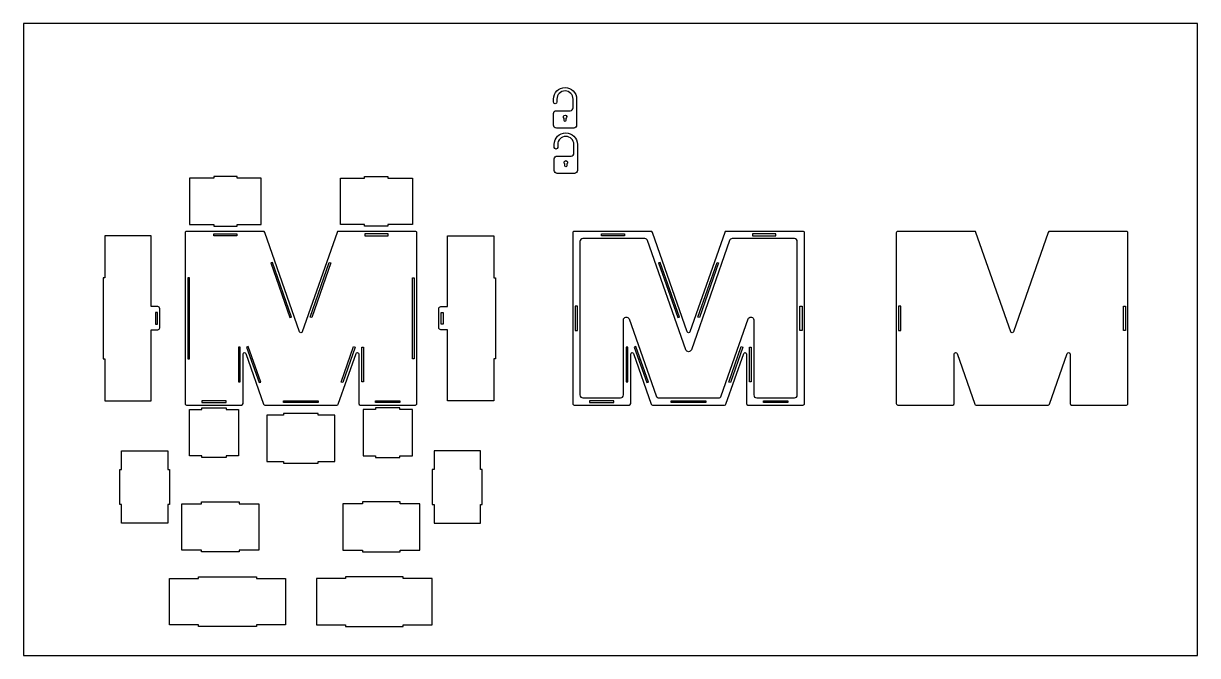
# Model space of a CAD drawing. Header units: millimetres. Extents: x 5402 to 7429, y 1652 to 2743.
import ezdxf

# ---------------------------------------------------------------- set-up
doc = ezdxf.new("R2010")
doc.units = ezdxf.units.MM

msp = doc.modelspace()

# ---------------------------------------------------------------- linework, layer by layer
for points in [[(7428.9, 2743.5), (5402.4, 2743.5), (5402.4, 1652), (7428.9, 1652)], [(5771.2, 2396.3), (5812.9, 2396.3), (5812.9, 2476.3), (5771.2, 2476.3), (5771.2, 2479.3), (5731.2, 2479.3), (5731.2, 2476.3), (5688.8, 2476.3), (5688.8, 2396.3), (5731.2, 2396.3), (5731.2, 2393.3), (5771.2, 2393.3)], [(5991.3, 2396.3), (5949.6, 2396.3), (5949.6, 2476.3), (5991.3, 2476.3), (5991.3, 2479.3), (6031.3, 2479.3), (6031.3, 2476.3), (6073.8, 2476.3), (6073.8, 2396.3), (6031.3, 2396.3), (6031.3, 2393.3), (5991.3, 2393.3)], [(5770.8, 2377), (5730.8, 2377), (5730.8, 2380), (5770.8, 2380)], [(5991.7, 2377), (6031.7, 2377), (6031.7, 2380), (5991.7, 2380)], [(6440, 2377), (6400, 2377), (6400, 2380), (6440, 2380)], [(6660.9, 2377), (6700.9, 2377), (6700.9, 2380), (6660.9, 2380)], [(5865.2, 2236.5), (5832.2, 2330.9), (5829.4, 2329.9), (5862.4, 2235.5)], [(5897.3, 2236.5), (5930.3, 2330.9), (5933.1, 2329.9), (5900.1, 2235.5)], [(6534.5, 2236.5), (6501.4, 2330.9), (6498.6, 2329.9), (6531.6, 2235.5)], [(6566.5, 2236.5), (6599.5, 2330.9), (6602.3, 2329.9), (6569.3, 2235.5)], [(5688.8, 2304.5), (5685.8, 2304.5), (5685.8, 2164.5), (5688.8, 2164.5)], [(6073.8, 2304.5), (6076.8, 2304.5), (6076.8, 2164.5), (6073.8, 2164.5)], [(6358.5, 2255.5), (6354.5, 2255.5), (6354.5, 2213.5), (6358.5, 2213.5)], [(6742.5, 2255.5), (6746.5, 2255.5), (6746.5, 2213.5), (6742.5, 2213.5)], [(6916.9, 2255.5), (6912.9, 2255.5), (6912.9, 2213.5), (6916.9, 2213.5)], [(7300.9, 2255.5), (7304.9, 2255.5), (7304.9, 2213.5), (7300.9, 2213.5)], [(5633.7, 2224.5), (5633.7, 2244.5), (5630.2, 2244.5), (5630.2, 2224.5)], [(6123.3, 2224.5), (6123.3, 2244.5), (6126.8, 2244.5), (6126.8, 2224.5)], [(5773.3, 2184.4), (5773.3, 2124.4), (5776.3, 2124.4), (5776.3, 2184.4)], [(5811.8, 2124.3), (5790.3, 2185.6), (5787.5, 2184.7), (5809, 2123.3)], [(5950.7, 2124.3), (5972.2, 2185.6), (5975, 2184.7), (5953.5, 2123.3)], [(5989.3, 2184.4), (5989.3, 2124.4), (5986.3, 2124.4), (5986.3, 2184.4)], [(6442.5, 2184.4), (6442.5, 2124.4), (6445.5, 2124.4), (6445.5, 2184.4)], [(6481, 2124.3), (6459.5, 2185.6), (6456.7, 2184.7), (6478.2, 2123.3)], [(6619.9, 2124.3), (6641.4, 2185.6), (6644.2, 2184.7), (6622.7, 2123.3)], [(6658.5, 2184.4), (6658.5, 2124.4), (6655.5, 2124.4), (6655.5, 2184.4)], [(5710.3, 2089), (5752.3, 2089), (5752.3, 2092), (5710.3, 2092)], [(5851.3, 2092), (5911.3, 2092), (5911.3, 2089), (5851.3, 2089)], [(6052.3, 2089), (6010.3, 2089), (6010.3, 2092), (6052.3, 2092)], [(6379.5, 2089), (6421.5, 2089), (6421.5, 2092), (6379.5, 2092)], [(6520.5, 2092), (6580.5, 2092), (6580.5, 2089), (6520.5, 2089)], [(6721.5, 2089), (6679.5, 2089), (6679.5, 2092), (6721.5, 2092)], [(5710.3, 2076.8), (5710.3, 2079.8), (5752.3, 2079.8), (5752.3, 2076.8), (5773.8, 2076.8), (5773.8, 1996.8), (5752.3, 1996.8), (5752.3, 1993.8), (5710.3, 1993.8), (5710.3, 1996.8), (5688.8, 1996.8), (5688.8, 2076.8)], [(5911.3, 1987), (5939.9, 1987), (5939.9, 2067), (5911.3, 2067), (5911.3, 2070), (5851.3, 2070), (5851.3, 2067), (5822.6, 2067), (5822.6, 1987), (5851.3, 1987), (5851.3, 1984), (5911.3, 1984)], [(6052.3, 2076.8), (6052.3, 2079.8), (6010.3, 2079.8), (6010.3, 2076.8), (5988.8, 2076.8), (5988.8, 1996.8), (6010.3, 1996.8), (6010.3, 1993.8), (6052.3, 1993.8), (6052.3, 1996.8), (6073.8, 1996.8), (6073.8, 2076.8)], [(5651.5, 1913), (5651.5, 1880.6), (5571.5, 1880.6), (5571.5, 1913), (5568.5, 1913), (5568.5, 1973), (5571.5, 1973), (5571.5, 2005.4), (5651.5, 2005.4), (5651.5, 1973), (5654.5, 1973), (5654.5, 1913)], [(6111, 1913), (6111, 1880.6), (6191, 1880.6), (6191, 1913), (6194, 1913), (6194, 1973), (6191, 1973), (6191, 2005.4), (6111, 2005.4), (6111, 1973), (6108, 1973), (6108, 1913)], [(5709.8, 1834.2), (5675.7, 1834.2), (5675.7, 1914.2), (5709.8, 1914.2), (5709.8, 1917.2), (5774.8, 1917.2), (5774.8, 1914.2), (5808.8, 1914.2), (5808.8, 1834.2), (5774.8, 1834.2), (5774.8, 1831.2), (5709.8, 1831.2)], [(6052.7, 1834.2), (6086.8, 1834.2), (6086.8, 1914.2), (6052.7, 1914.2), (6052.7, 1917.2), (5987.7, 1917.2), (5987.7, 1914.2), (5953.7, 1914.2), (5953.7, 1834.2), (5987.7, 1834.2), (5987.7, 1831.2), (6052.7, 1831.2)], [(5804.5, 1705), (5804.5, 1702), (5704.5, 1702), (5704.5, 1705), (5654.6, 1705), (5654.6, 1785), (5704.5, 1785), (5704.5, 1788), (5804.5, 1788), (5804.5, 1785), (5854.4, 1785), (5854.4, 1705)], [(5958, 1705), (5958, 1702), (6058, 1702), (6058, 1705), (6107.9, 1705), (6107.9, 1785), (6058, 1785), (6058, 1788), (5958, 1788), (5958, 1785), (5908.1, 1785), (5908.1, 1705)]]:
    msp.add_lwpolyline(points, close=True)
for points in [[(6317.2, 2607.9), (6317.2, 2612.9, -1), (6357.2, 2612.9), (6357.2, 2592.9), (6357.2, 2567.9, -0.414214), (6352.2, 2562.9), (6322.2, 2562.9, -0.414214), (6317.2, 2567.9), (6317.2, 2587.9, -0.414214), (6322.2, 2592.9), (6346.2, 2592.9, 0.414214), (6351.2, 2597.9), (6351.2, 2612.9, 1), (6323.2, 2612.9), (6323.2, 2607.9, -1)], [(6338.7, 2579.5), (6338.7, 2575.9, -1), (6335.7, 2575.9), (6335.7, 2579.5, -3.732051)], [(6318.5, 2529.5), (6318.5, 2534.5, -1), (6358.5, 2534.5), (6358.5, 2514.5), (6358.5, 2489.5, -0.414214), (6353.5, 2484.5), (6323.5, 2484.5, -0.414214), (6318.5, 2489.5), (6318.5, 2509.5, -0.414214), (6323.5, 2514.5), (6347.5, 2514.5, 0.414214), (6352.5, 2519.5), (6352.5, 2534.5, 1), (6324.5, 2534.5), (6324.5, 2529.5, -1)], [(6340, 2501), (6340, 2497.4, -1), (6337, 2497.4), (6337, 2501, -3.732051)], [(5637.7, 2218), (5637.7, 2251, 0.414214), (5634.2, 2254.5), (5622.7, 2254.5), (5622.7, 2377), (5542.7, 2377), (5542.7, 2304.5), (5539.7, 2304.5), (5539.7, 2164.5), (5542.7, 2164.5), (5542.7, 2092), (5622.7, 2092), (5622.7, 2214.5), (5634.2, 2214.5, 0.414214)], [(5983.8, 2084.5), (6078.8, 2084.5, 0.414214), (6081.3, 2087), (6081.3, 2382, 0.414214), (6078.8, 2384.5), (5946.1, 2384.5, 0.318706), (5943.7, 2382.8), (5883.6, 2211.1, -0.709476), (5878.9, 2211.1), (5818.8, 2382.8, 0.318706), (5816.4, 2384.5), (5683.8, 2384.5, 0.414214), (5681.3, 2382), (5681.3, 2087, 0.414214), (5683.8, 2084.5), (5778.8, 2084.5, 0.414207), (5781.3, 2087), (5781.3, 2172.7, -0.844384), (5786.1, 2173.5), (5816.7, 2086.2, 0.318708), (5819, 2084.5), (5943.5, 2084.5, 0.318708), (5945.8, 2086.2), (5976.4, 2173.5, -0.844384), (5981.3, 2172.7), (5981.3, 2087, 0.414207)], [(6119.3, 2218), (6119.3, 2251, -0.414214), (6122.8, 2254.5), (6134.3, 2254.5), (6134.3, 2377), (6214.3, 2377), (6214.3, 2304.5), (6217.3, 2304.5), (6217.3, 2164.5), (6214.3, 2164.5), (6214.3, 2092), (6134.3, 2092), (6134.3, 2214.5), (6122.8, 2214.5, -0.414214)], [(6653, 2084.5), (6748, 2084.5, 0.414214), (6750.5, 2087), (6750.5, 2382, 0.414214), (6748, 2384.5), (6615.3, 2384.5, 0.318706), (6612.9, 2382.8), (6552.8, 2211.1, -0.709476), (6548.1, 2211.1), (6488, 2382.8, 0.318706), (6485.6, 2384.5), (6353, 2384.5, 0.414214), (6350.5, 2382), (6350.5, 2087, 0.414214), (6353, 2084.5), (6448, 2084.5, 0.414207), (6450.5, 2087), (6450.5, 2172.7, -0.844384), (6455.3, 2173.5), (6485.9, 2086.2, 0.318708), (6488.2, 2084.5), (6612.7, 2084.5, 0.318708), (6615, 2086.2), (6645.6, 2173.5, -0.844384), (6650.5, 2172.7), (6650.5, 2087, 0.414207)], [(6668, 2097), (6733, 2097, 0.414214), (6738, 2102), (6738, 2367, 0.414214), (6733, 2372), (6625.9, 2372, 0.318706), (6621.2, 2368.6), (6555.2, 2180, -0.709476), (6545.7, 2180), (6479.7, 2368.6, 0.318706), (6475, 2372), (6368, 2372, 0.414214), (6363, 2367), (6363, 2102, 0.414214), (6368, 2097), (6433, 2097, 0.414207), (6438, 2102), (6438, 2231.5, -0.844384), (6447.7, 2233.2), (6494.2, 2100.3, 0.318708), (6498.9, 2097), (6602, 2097, 0.318708), (6606.8, 2100.3), (6653.2, 2233.2, -0.844384), (6663, 2231.5), (6663, 2102, 0.414207)], [(7211.4, 2084.5), (7306.4, 2084.5, 0.414214), (7308.9, 2087), (7308.9, 2382, 0.414214), (7306.4, 2384.5), (7173.7, 2384.5, 0.318706), (7171.4, 2382.8), (7111.3, 2211.1, -0.709476), (7106.5, 2211.1), (7046.5, 2382.8, 0.318706), (7044.1, 2384.5), (6911.4, 2384.5, 0.414214), (6908.9, 2382), (6908.9, 2087, 0.414214), (6911.4, 2084.5), (7006.4, 2084.5, 0.414207), (7008.9, 2087), (7008.9, 2172.7, -0.844384), (7013.8, 2173.5), (7044.3, 2086.2, 0.318708), (7046.7, 2084.5), (7171.1, 2084.5, 0.318708), (7173.5, 2086.2), (7204, 2173.5, -0.844384), (7208.9, 2172.7), (7208.9, 2087, 0.414207)]]:
    msp.add_lwpolyline(points, format="xyb", close=True)

doc.saveas('drawing.dxf')
